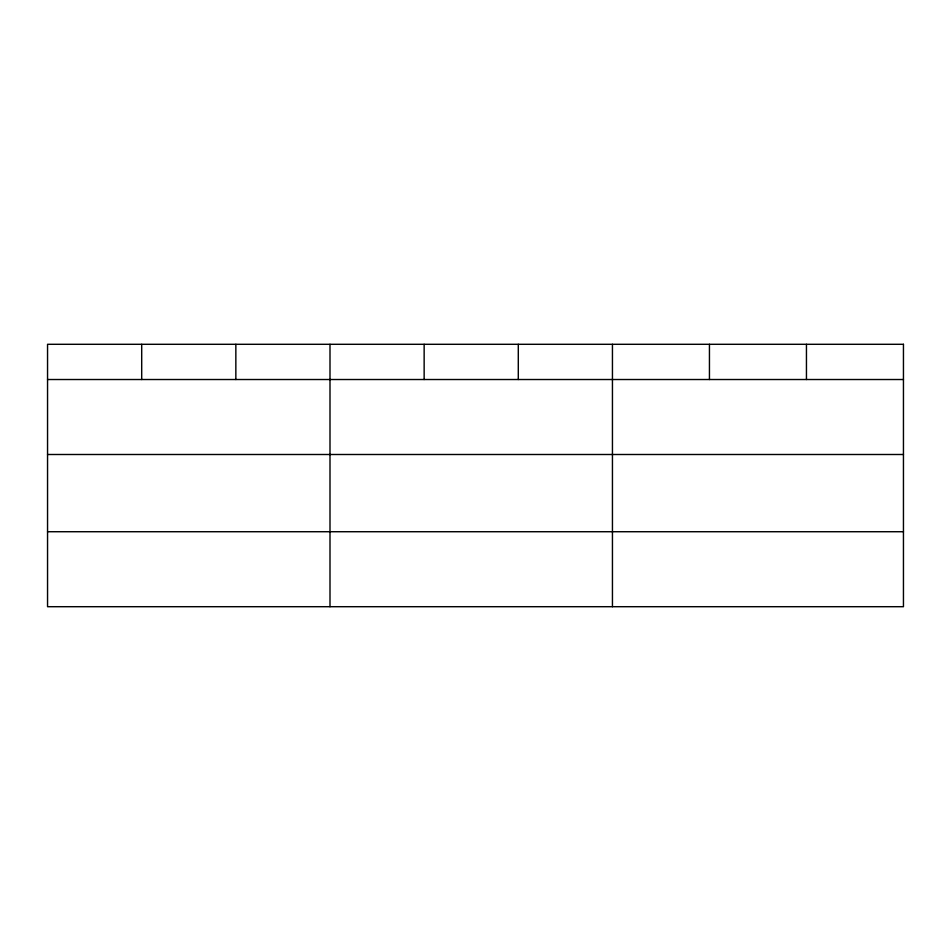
<?xml version="1.0" encoding="UTF-8"?>
<svg xmlns="http://www.w3.org/2000/svg" width="951" height="951" viewBox="0 0 951 951"><rect width="100%" height="100%" fill="white"/><g stroke="black" fill="none" stroke-linecap="round" stroke-linejoin="round"><path stroke-width="1.43" d="M47.55 379.52L903.45 379.52M47.55 454.495L903.45 454.495M47.55 531.728L903.45 531.728M806.448 344.298L806.448 379.52M709.446 344.298L709.446 379.52M612.444 344.298L612.444 606.702M518.295 344.298L518.295 379.52M424.146 344.298L424.146 379.52M329.997 344.298L329.997 606.702M235.848 344.298L235.848 379.52M141.699 344.298L141.699 379.52M903.45 344.298L47.55 344.298L47.55 606.702L903.45 606.702L903.45 344.298"/></g></svg>
